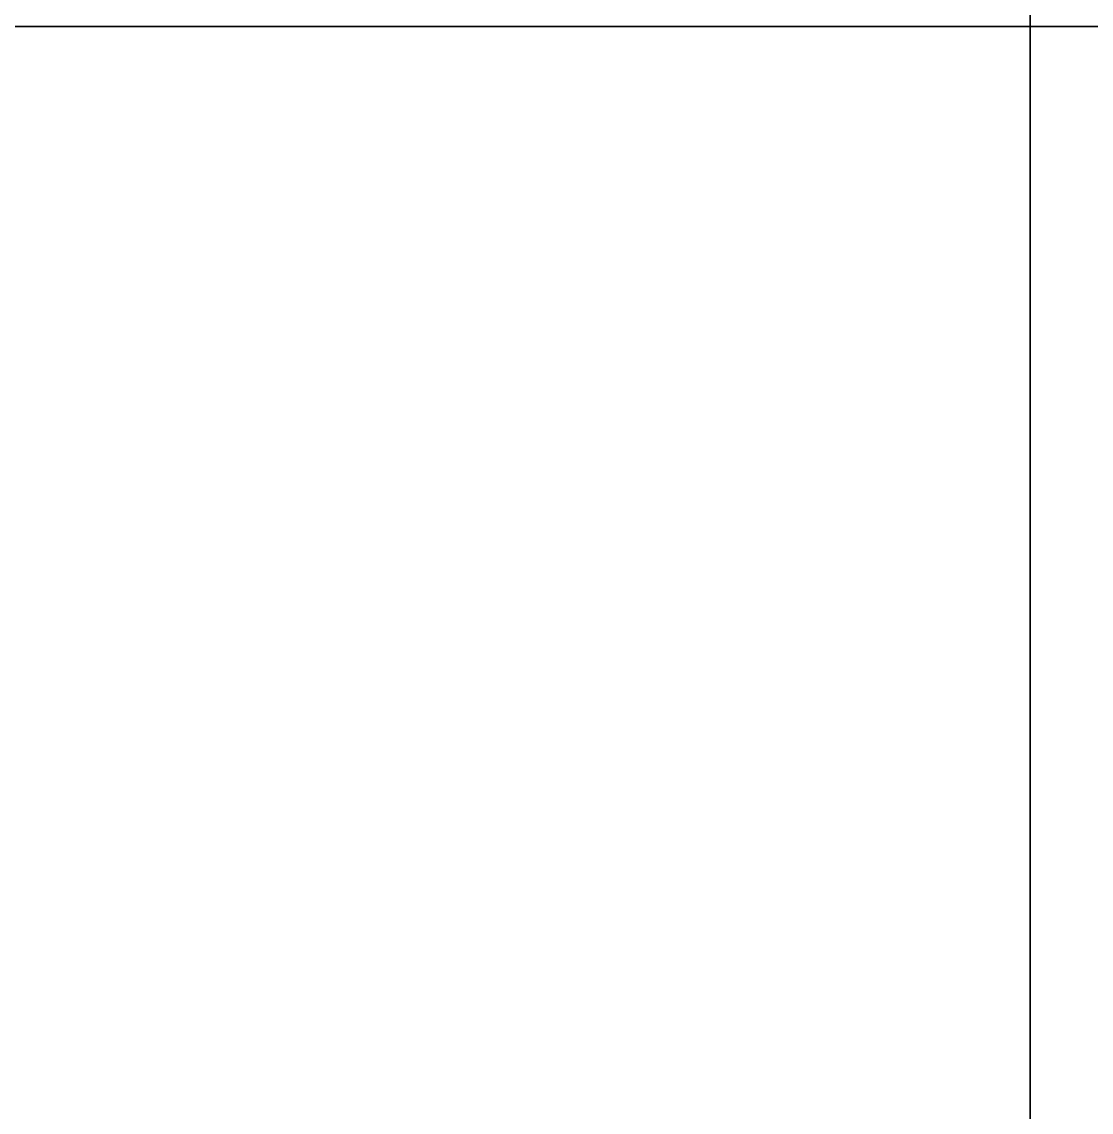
# Model space of a CAD drawing. Extents: x 11992 to 29481, y -6727 to 6811.
# Drawn here: x 24558.47 to 24582.12, y 1470.14 to 1494.26 of the extents above; entities that cross this region are included whole.
import ezdxf

# ---------------------------------------------------------------- set-up
doc = ezdxf.new("R2010")
doc.units = 0
doc.header["$MEASUREMENT"] = 0
doc.layers.get('0').update_dxf_attribs({"color": 8, "linetype": 'CONTINUOUS'})
doc.layers.add('zoylight 5回路', color=4, linetype='CONTINUOUS')

msp = doc.modelspace()

# ---------------------------------------------------------------- linework, layer by layer
for p, q in [((24580.771, 1218.279, -2426.43), (24580.771, 1770.233, -2426.43)), ((24580.771, 1494.25, -2141.874), (24580.771, 1544.976, -2139.854)), ((24580.771, 1494.256, -2132.389), (24580.771, 1528.479, -2131.457)), ((24580.771, 1498.651, -2436.429), (24580.771, 1494.256, -2436.429)), ((24580.771, 1494.256, -2251.167), (24580.771, 1497.85, -2251.167)), ((24580.771, 1495.564, -2251.876), (24580.771, 1494.256, -2251.876)), ((24580.771, 1462.748, -2022.392), (24580.771, 1495.523, -2023.132)), ((24304.794, 1494.156, -2426.429), (24856.747, 1494.156, -2426.429)), ((24546.683, 1494.156, -2133.838), (24563.725, 1494.156, -2134.224)), ((24563.726, 1494.156, -2143.249), (24546.685, 1494.156, -2142.935)), ((24558.821, 1494.156, -2436.428), (24554.443, 1494.156, -2436.428)), ((24557.142, 1494.156, -2015.57), (24559.896, 1494.156, -2015.61)), ((24558.901, 1494.156, -2251.167), (24558.43, 1494.156, -2251.167)), ((24558.48, 1494.156, -2251.375), (24558.438, 1494.156, -2251.333)), ((24558.514, 1494.156, -2251.875), (24558.473, 1494.156, -2251.875)), ((24558.521, 1494.156, -2251.417), (24558.48, 1494.156, -2251.375)), ((24558.623, 1494.156, -2251.875), (24558.514, 1494.156, -2251.875)), ((24558.563, 1494.156, -2251.458), (24558.521, 1494.156, -2251.417)), ((24558.605, 1494.156, -2251.5), (24558.563, 1494.156, -2251.458)), ((24558.647, 1494.156, -2251.541), (24558.605, 1494.156, -2251.5)), ((24558.8, 1494.156, -2251.875), (24558.623, 1494.156, -2251.875)), ((24558.688, 1494.156, -2251.583), (24558.647, 1494.156, -2251.541)), ((24558.73, 1494.156, -2251.625), (24558.688, 1494.156, -2251.583)), ((24558.772, 1494.156, -2251.666), (24558.73, 1494.156, -2251.625)), ((24558.782, 1494.156, -2251.666), (24558.772, 1494.156, -2251.666)), ((24558.814, 1494.156, -2251.666), (24558.782, 1494.156, -2251.666)), ((24559.044, 1494.156, -2251.875), (24558.8, 1494.156, -2251.875)), ((24558.869, 1494.156, -2251.667), (24558.814, 1494.156, -2251.666)), ((24563.205, 1494.156, -2436.428), (24558.821, 1494.156, -2436.428)), ((24558.945, 1494.156, -2251.667), (24558.869, 1494.156, -2251.667)), ((24559.684, 1494.156, -2251.167), (24558.901, 1494.156, -2251.167)), ((24559.042, 1494.156, -2251.667), (24558.945, 1494.156, -2251.667)), ((24559.162, 1494.156, -2251.667), (24559.042, 1494.156, -2251.667)), ((24559.356, 1494.156, -2251.875), (24559.044, 1494.156, -2251.875)), ((24559.302, 1494.156, -2251.667), (24559.162, 1494.156, -2251.667)), ((24559.463, 1494.156, -2251.667), (24559.302, 1494.156, -2251.667)), ((24559.736, 1494.156, -2251.875), (24559.356, 1494.156, -2251.875)), ((24559.645, 1494.156, -2251.667), (24559.463, 1494.156, -2251.667)), ((24559.848, 1494.156, -2251.667), (24559.645, 1494.156, -2251.667)), ((24560.779, 1494.156, -2251.167), (24559.684, 1494.156, -2251.167)), ((24560.184, 1494.156, -2251.875), (24559.736, 1494.156, -2251.875)), ((24560.072, 1494.156, -2251.667), (24559.848, 1494.156, -2251.667)), ((24559.896, 1494.156, -2015.61), (24562.481, 1494.156, -2015.648)), ((24560.316, 1494.156, -2251.667), (24560.072, 1494.156, -2251.667)), ((24560.7, 1494.156, -2251.875), (24560.184, 1494.156, -2251.875)), ((24560.457, 1494.156, -2251.667), (24560.316, 1494.156, -2251.667)), ((24560.604, 1494.156, -2251.667), (24560.457, 1494.156, -2251.667)), ((24560.756, 1494.156, -2251.667), (24560.604, 1494.156, -2251.667)), ((24561.283, 1494.156, -2251.875), (24560.7, 1494.156, -2251.875)), ((24560.914, 1494.156, -2251.667), (24560.756, 1494.156, -2251.667)), ((24562.186, 1494.156, -2251.167), (24560.779, 1494.156, -2251.167)), ((24561.079, 1494.156, -2251.667), (24560.914, 1494.156, -2251.667)), ((24561.249, 1494.156, -2251.667), (24561.079, 1494.156, -2251.667)), ((24561.424, 1494.156, -2251.667), (24561.249, 1494.156, -2251.667)), ((24561.934, 1494.156, -2251.875), (24561.283, 1494.156, -2251.875)), ((24561.605, 1494.156, -2251.667), (24561.424, 1494.156, -2251.667)), ((24561.792, 1494.156, -2251.667), (24561.605, 1494.156, -2251.667)), ((24561.984, 1494.156, -2251.666), (24561.792, 1494.156, -2251.667)), ((24562.653, 1494.156, -2251.875), (24561.934, 1494.156, -2251.875)), ((24562.182, 1494.156, -2251.666), (24561.984, 1494.156, -2251.666)), ((24562.385, 1494.156, -2251.666), (24562.182, 1494.156, -2251.666)), ((24563.905, 1494.156, -2251.167), (24562.186, 1494.156, -2251.167)), ((24562.593, 1494.156, -2251.666), (24562.385, 1494.156, -2251.666)), ((24562.481, 1494.156, -2015.648), (24564.869, 1494.156, -2015.682)), ((24562.807, 1494.156, -2251.666), (24562.593, 1494.156, -2251.666)), ((24563.439, 1494.156, -2251.875), (24562.653, 1494.156, -2251.875)), ((24563.025, 1494.156, -2251.666), (24562.807, 1494.156, -2251.666)), ((24563.249, 1494.156, -2251.666), (24563.025, 1494.156, -2251.666)), ((24567.593, 1494.156, -2436.428), (24563.205, 1494.156, -2436.428)), ((24563.478, 1494.156, -2251.666), (24563.249, 1494.156, -2251.666)), ((24563.439, 1494.156, -2251.875), (24563.562, 1494.156, -2251.875)), ((24563.562, 1494.156, -2251.875), (24563.439, 1494.156, -2251.875)), ((24563.712, 1494.156, -2251.666), (24563.478, 1494.156, -2251.666)), ((24563.562, 1494.156, -2251.875), (24563.687, 1494.156, -2251.875)), ((24563.687, 1494.156, -2251.875), (24563.562, 1494.156, -2251.875)), ((24563.687, 1494.156, -2251.875), (24563.813, 1494.156, -2251.875)), ((24563.813, 1494.156, -2251.875), (24563.687, 1494.156, -2251.875)), ((24563.951, 1494.156, -2251.666), (24563.712, 1494.156, -2251.666)), ((24563.725, 1494.156, -2134.224), (24580.771, 1494.156, -2134.352)), ((24580.771, 1494.156, -2143.352), (24563.726, 1494.156, -2143.249)), ((24563.813, 1494.156, -2251.875), (24563.94, 1494.156, -2251.875)), ((24563.94, 1494.156, -2251.875), (24563.813, 1494.156, -2251.875)), ((24565.936, 1494.156, -2251.167), (24563.905, 1494.156, -2251.167)), ((24563.94, 1494.156, -2251.875), (24564.069, 1494.156, -2251.875)), ((24564.068, 1494.156, -2251.875), (24563.94, 1494.156, -2251.875)), ((24564.195, 1494.156, -2251.666), (24563.951, 1494.156, -2251.666)), ((24564.198, 1494.156, -2251.875), (24564.068, 1494.156, -2251.875)), ((24564.069, 1494.156, -2251.875), (24564.199, 1494.156, -2251.875)), ((24564.443, 1494.156, -2251.666), (24564.195, 1494.156, -2251.666)), ((24564.329, 1494.156, -2251.875), (24564.198, 1494.156, -2251.875)), ((24564.199, 1494.156, -2251.875), (24564.33, 1494.156, -2251.875)), ((24564.461, 1494.156, -2251.875), (24564.329, 1494.156, -2251.875)), ((24564.33, 1494.156, -2251.875), (24564.462, 1494.156, -2251.875)), ((24564.696, 1494.156, -2251.666), (24564.443, 1494.156, -2251.666)), ((24564.595, 1494.156, -2251.875), (24564.461, 1494.156, -2251.875)), ((24564.462, 1494.156, -2251.875), (24564.596, 1494.156, -2251.875)), ((24564.73, 1494.156, -2251.875), (24564.595, 1494.156, -2251.875)), ((24564.596, 1494.156, -2251.875), (24564.731, 1494.156, -2251.875)), ((24564.954, 1494.156, -2251.666), (24564.696, 1494.156, -2251.666)), ((24564.866, 1494.156, -2251.875), (24564.73, 1494.156, -2251.875)), ((24564.731, 1494.156, -2251.875), (24564.867, 1494.156, -2251.875)), ((24565.004, 1494.156, -2251.875), (24564.866, 1494.156, -2251.875)), ((24564.867, 1494.156, -2251.875), (24565.004, 1494.156, -2251.875)), ((24564.869, 1494.156, -2015.682), (24567.031, 1494.156, -2015.712)), ((24565.217, 1494.156, -2251.666), (24564.954, 1494.156, -2251.666)), ((24565.004, 1494.156, -2251.875), (24565.139, 1494.156, -2251.875)), ((24565.139, 1494.156, -2251.875), (24565.004, 1494.156, -2251.875)), ((24565.139, 1494.156, -2251.875), (24565.276, 1494.156, -2251.875)), ((24565.276, 1494.156, -2251.875), (24565.139, 1494.156, -2251.875)), ((24565.484, 1494.156, -2251.666), (24565.217, 1494.156, -2251.666)), ((24565.276, 1494.156, -2251.875), (24565.413, 1494.156, -2251.875)), ((24565.414, 1494.156, -2251.875), (24565.276, 1494.156, -2251.875)), ((24565.413, 1494.156, -2251.875), (24565.552, 1494.156, -2251.875)), ((24565.553, 1494.156, -2251.875), (24565.414, 1494.156, -2251.875)), ((24565.755, 1494.156, -2251.666), (24565.484, 1494.156, -2251.666)), ((24565.552, 1494.156, -2251.875), (24565.692, 1494.156, -2251.875)), ((24565.693, 1494.156, -2251.875), (24565.553, 1494.156, -2251.875)), ((24565.692, 1494.156, -2251.875), (24565.834, 1494.156, -2251.875)), ((24565.834, 1494.156, -2251.875), (24565.693, 1494.156, -2251.875)), ((24566.03, 1494.156, -2251.666), (24565.755, 1494.156, -2251.666)), ((24565.834, 1494.156, -2251.875), (24565.976, 1494.156, -2251.875)), ((24565.977, 1494.156, -2251.875), (24565.834, 1494.156, -2251.875)), ((24568.279, 1494.156, -2251.167), (24565.936, 1494.156, -2251.167)), ((24565.976, 1494.156, -2251.875), (24566.119, 1494.156, -2251.875)), ((24566.12, 1494.156, -2251.875), (24565.977, 1494.156, -2251.875)), ((24566.31, 1494.156, -2251.666), (24566.03, 1494.156, -2251.666)), ((24566.119, 1494.156, -2251.875), (24566.264, 1494.156, -2251.875)), ((24566.264, 1494.156, -2251.875), (24566.12, 1494.156, -2251.875)), ((24566.264, 1494.156, -2251.875), (24566.409, 1494.156, -2251.875)), ((24566.409, 1494.156, -2251.875), (24566.264, 1494.156, -2251.875)), ((24566.595, 1494.156, -2251.666), (24566.31, 1494.156, -2251.666)), ((24566.409, 1494.156, -2251.875), (24566.555, 1494.156, -2251.875)), ((24566.555, 1494.156, -2251.875), (24566.409, 1494.156, -2251.875)), ((24566.555, 1494.156, -2251.875), (24566.703, 1494.156, -2251.875)), ((24566.703, 1494.156, -2251.875), (24566.555, 1494.156, -2251.875)), ((24566.883, 1494.156, -2251.666), (24566.595, 1494.156, -2251.666)), ((24567.739, 1494.156, -2251.875), (24566.703, 1494.156, -2251.875)), ((24567.175, 1494.156, -2251.666), (24566.883, 1494.156, -2251.666)), ((24567.031, 1494.156, -2015.712), (24568.939, 1494.156, -2015.738)), ((24567.471, 1494.156, -2251.666), (24567.175, 1494.156, -2251.666)), ((24567.771, 1494.156, -2251.666), (24567.471, 1494.156, -2251.666)), ((24571.984, 1494.156, -2436.428), (24567.593, 1494.156, -2436.428)), ((24568.801, 1494.156, -2251.875), (24567.739, 1494.156, -2251.875)), ((24568.075, 1494.156, -2251.666), (24567.771, 1494.156, -2251.666)), ((24568.382, 1494.156, -2251.666), (24568.075, 1494.156, -2251.666)), ((24570.934, 1494.156, -2251.167), (24568.279, 1494.156, -2251.167)), ((24568.693, 1494.156, -2251.666), (24568.382, 1494.156, -2251.666)), ((24569.008, 1494.156, -2251.666), (24568.693, 1494.156, -2251.666)), ((24569.887, 1494.156, -2251.875), (24568.801, 1494.156, -2251.875)), ((24568.939, 1494.156, -2015.738), (24570.564, 1494.156, -2015.761)), ((24569.326, 1494.156, -2251.666), (24569.008, 1494.156, -2251.666)), ((24569.647, 1494.156, -2251.666), (24569.326, 1494.156, -2251.666)), ((24569.972, 1494.156, -2251.666), (24569.647, 1494.156, -2251.666)), ((24570.998, 1494.156, -2251.875), (24569.887, 1494.156, -2251.875)), ((24570.3, 1494.156, -2251.666), (24569.972, 1494.156, -2251.666)), ((24570.631, 1494.156, -2251.666), (24570.3, 1494.156, -2251.666)), ((24570.564, 1494.156, -2015.761), (24571.877, 1494.156, -2015.778)), ((24570.964, 1494.156, -2251.667), (24570.631, 1494.156, -2251.666)), ((24573.901, 1494.156, -2251.167), (24570.934, 1494.156, -2251.167)), ((24571.301, 1494.156, -2251.667), (24570.964, 1494.156, -2251.667)), ((24572.133, 1494.156, -2251.875), (24570.998, 1494.156, -2251.875)), ((24571.64, 1494.156, -2251.667), (24571.301, 1494.156, -2251.667)), ((24571.982, 1494.156, -2251.667), (24571.64, 1494.156, -2251.667)), ((24571.877, 1494.156, -2015.778), (24572.851, 1494.156, -2015.791)), ((24572.327, 1494.156, -2251.667), (24571.982, 1494.156, -2251.667)), ((24576.377, 1494.156, -2436.428), (24571.984, 1494.156, -2436.428)), ((24573.293, 1494.156, -2251.875), (24572.133, 1494.156, -2251.875)), ((24572.673, 1494.156, -2251.667), (24572.327, 1494.156, -2251.667)), ((24573.32, 1494.156, -2251.667), (24572.673, 1494.156, -2251.667)), ((24572.851, 1494.156, -2015.791), (24573.456, 1494.156, -2015.799)), ((24574.478, 1494.156, -2251.875), (24573.293, 1494.156, -2251.875)), ((24573.974, 1494.156, -2251.667), (24573.32, 1494.156, -2251.667)), ((24573.456, 1494.156, -2015.799), (24573.664, 1494.156, -2015.802)), ((24573.664, 1494.156, -2015.802), (24576.716, 1494.156, -2015.8)), ((24573.664, 1494.156, -2015.802), (24576.717, 1494.156, -2015.791)), ((24577.18, 1494.156, -2251.167), (24573.901, 1494.156, -2251.167)), ((24574.635, 1494.156, -2251.667), (24573.974, 1494.156, -2251.667)), ((24575.687, 1494.156, -2251.875), (24574.478, 1494.156, -2251.875)), ((24575.301, 1494.156, -2251.667), (24574.635, 1494.156, -2251.667)), ((24576.262, 1494.156, -2016.568), (24574.777, 1494.156, -2015.803)), ((24575.973, 1494.156, -2251.667), (24575.301, 1494.156, -2251.667)), ((24576.921, 1494.156, -2251.875), (24575.687, 1494.156, -2251.875)), ((24576.65, 1494.156, -2251.667), (24575.973, 1494.156, -2251.667)), ((24577.503, 1494.156, -2018.094), (24576.262, 1494.156, -2016.568)), ((24580.771, 1494.156, -2436.428), (24576.377, 1494.156, -2436.428)), ((24577.331, 1494.156, -2251.667), (24576.65, 1494.156, -2251.667)), ((24576.716, 1494.156, -2015.8), (24579.768, 1494.156, -2015.794)), ((24576.717, 1494.156, -2015.791), (24579.77, 1494.156, -2015.778)), ((24578.18, 1494.156, -2251.875), (24576.921, 1494.156, -2251.875)), ((24580.771, 1494.156, -2251.167), (24577.18, 1494.156, -2251.167)), ((24578.015, 1494.156, -2251.667), (24577.331, 1494.156, -2251.667)), ((24578.516, 1494.156, -2020.376), (24577.503, 1494.156, -2018.094)), ((24578.701, 1494.156, -2251.667), (24578.015, 1494.156, -2251.667)), ((24579.463, 1494.156, -2251.875), (24578.18, 1494.156, -2251.875)), ((24579.314, 1494.156, -2023.407), (24578.516, 1494.156, -2020.376)), ((24578.567, 1494.156, -2122.969), (24578.536, 1494.156, -2116.888)), ((24578.536, 1494.156, -2116.888), (24578.55, 1494.156, -2111.23)), ((24578.55, 1494.156, -2111.23), (24578.601, 1494.156, -2105.961)), ((24578.648, 1494.156, -2129.506), (24578.567, 1494.156, -2122.969)), ((24578.601, 1494.156, -2105.961), (24578.685, 1494.156, -2101.047)), ((24578.685, 1494.156, -2101.047), (24578.797, 1494.156, -2096.457)), ((24579.39, 1494.156, -2251.666), (24578.701, 1494.156, -2251.667)), ((24578.797, 1494.156, -2096.457), (24578.93, 1494.156, -2092.156)), ((24578.93, 1494.156, -2092.156), (24579.08, 1494.156, -2088.112)), ((24579.08, 1494.156, -2088.112), (24579.241, 1494.156, -2084.29)), ((24579.241, 1494.156, -2084.29), (24579.408, 1494.156, -2080.659)), ((24579.913, 1494.156, -2027.18), (24579.314, 1494.156, -2023.407)), ((24580.08, 1494.156, -2251.666), (24579.39, 1494.156, -2251.666)), ((24579.408, 1494.156, -2080.659), (24579.574, 1494.156, -2077.184)), ((24580.771, 1494.156, -2251.875), (24579.463, 1494.156, -2251.875)), ((24579.574, 1494.156, -2077.184), (24579.735, 1494.156, -2073.833)), ((24579.735, 1494.156, -2073.833), (24580.126, 1494.156, -2065.045)), ((24579.768, 1494.156, -2015.794), (24582.821, 1494.156, -2015.784)), ((24579.77, 1494.156, -2015.778), (24582.824, 1494.156, -2015.762)), ((24580.326, 1494.156, -2031.689), (24579.913, 1494.156, -2027.18)), ((24580.771, 1494.156, -2251.666), (24580.08, 1494.156, -2251.666)), ((24580.126, 1494.156, -2065.045), (24580.42, 1494.156, -2056.953)), ((24580.569, 1494.156, -2036.927), (24580.326, 1494.156, -2031.689)), ((24580.42, 1494.156, -2056.953), (24580.601, 1494.156, -2049.566)), ((24580.656, 1494.156, -2042.888), (24580.569, 1494.156, -2036.927)), ((24580.601, 1494.156, -2049.566), (24580.656, 1494.156, -2042.888)), ((24580.771, 1460.032, -2131.457), (24580.771, 1494.256, -2132.389)), ((24580.771, 1494.256, -2436.429), (24580.771, 1489.861, -2436.429)), ((24580.771, 1494.256, -2251.876), (24580.771, 1492.948, -2251.876)), ((24580.771, 1494.256, -2251.667), (24580.771, 1493.565, -2251.667)), ((24580.771, 1494.256, -2251.167), (24580.771, 1490.665, -2251.167)), ((24580.771, 1443.523, -2139.854), (24580.771, 1494.25, -2141.874)), ((24580.771, 1494.156, -2134.352), (24597.817, 1494.156, -2134.224)), ((24597.816, 1494.156, -2143.249), (24580.771, 1494.156, -2143.352)), ((24585.166, 1494.156, -2436.428), (24580.771, 1494.156, -2436.428)), ((24582.078, 1494.156, -2251.875), (24580.771, 1494.156, -2251.875)), ((24580.772, 1494.156, -2251.666), (24580.771, 1494.156, -2251.666)), ((24580.771, 1494.156, -2251.167), (24584.365, 1494.156, -2251.167)), ((24580.774, 1494.156, -2251.666), (24580.772, 1494.156, -2251.666)), ((24580.775, 1494.156, -2251.666), (24580.774, 1494.156, -2251.666)), ((24580.777, 1494.156, -2251.666), (24580.775, 1494.156, -2251.666)), ((24580.779, 1494.156, -2251.666), (24580.777, 1494.156, -2251.666)), ((24580.78, 1494.156, -2251.666), (24580.779, 1494.156, -2251.666)), ((24580.781, 1494.156, -2251.666), (24580.78, 1494.156, -2251.666)), ((24580.783, 1494.156, -2251.666), (24580.781, 1494.156, -2251.666)), ((24580.784, 1494.156, -2251.666), (24580.783, 1494.156, -2251.666)), ((24580.786, 1494.156, -2251.666), (24580.784, 1494.156, -2251.666)), ((24580.787, 1494.156, -2251.666), (24580.786, 1494.156, -2251.666)), ((24580.789, 1494.156, -2251.666), (24580.787, 1494.156, -2251.666)), ((24581.479, 1494.156, -2251.666), (24580.789, 1494.156, -2251.666)), ((24582.168, 1494.156, -2251.666), (24581.479, 1494.156, -2251.666)), ((24583.362, 1494.156, -2251.875), (24582.078, 1494.156, -2251.875)), ((24580.771, 1493.565, -2251.667), (24580.771, 1492.874, -2251.667)), ((24580.771, 1492.948, -2251.876), (24580.771, 1491.664, -2251.876)), ((24580.771, 1492.874, -2251.667), (24580.771, 1492.185, -2251.667)), ((24580.771, 1492.185, -2251.667), (24580.771, 1491.498, -2251.667)), ((24580.771, 1491.664, -2251.876), (24580.771, 1490.405, -2251.876)), ((24580.771, 1491.498, -2251.667), (24580.771, 1490.814, -2251.667)), ((24580.771, 1490.814, -2251.667), (24580.771, 1490.134, -2251.668)), ((24580.771, 1490.665, -2251.167), (24580.771, 1487.385, -2251.167)), ((24580.771, 1490.405, -2251.876), (24580.771, 1489.171, -2251.876)), ((24580.771, 1490.134, -2251.668), (24580.771, 1489.457, -2251.668)), ((24580.771, 1489.861, -2436.429), (24580.771, 1485.468, -2436.429)), ((24580.771, 1489.457, -2251.668), (24580.771, 1488.785, -2251.668)), ((24580.771, 1489.171, -2251.876), (24580.771, 1487.962, -2251.876)), ((24580.771, 1488.785, -2251.668), (24580.771, 1488.118, -2251.668)), ((24580.771, 1488.118, -2251.668), (24580.771, 1487.458, -2251.668)), ((24580.771, 1487.962, -2251.876), (24580.771, 1486.777, -2251.876)), ((24580.771, 1487.458, -2251.668), (24580.771, 1486.805, -2251.668)), ((24580.771, 1487.385, -2251.167), (24580.771, 1484.418, -2251.167)), ((24580.771, 1486.805, -2251.668), (24580.771, 1486.159, -2251.668)), ((24580.771, 1486.777, -2251.876), (24580.771, 1485.617, -2251.876)), ((24580.771, 1486.159, -2251.668), (24580.771, 1485.812, -2251.668)), ((24580.771, 1485.812, -2251.668), (24580.771, 1485.467, -2251.668)), ((24580.771, 1485.617, -2251.876), (24580.771, 1484.482, -2251.876)), ((24580.771, 1485.468, -2436.429), (24580.771, 1481.076, -2436.429)), ((24580.771, 1485.467, -2251.668), (24580.771, 1485.125, -2251.667)), ((24580.771, 1485.125, -2251.667), (24580.771, 1484.786, -2251.667)), ((24580.771, 1484.786, -2251.667), (24580.771, 1484.449, -2251.667)), ((24580.771, 1484.482, -2251.876), (24580.771, 1483.371, -2251.876)), ((24580.771, 1484.449, -2251.667), (24580.771, 1484.116, -2251.667)), ((24580.771, 1484.418, -2251.167), (24580.771, 1481.763, -2251.167)), ((24580.771, 1484.116, -2251.667), (24580.771, 1483.785, -2251.667)), ((24580.771, 1483.785, -2251.667), (24580.771, 1483.457, -2251.667)), ((24580.771, 1483.457, -2251.667), (24580.771, 1483.133, -2251.667)), ((24580.771, 1483.371, -2251.876), (24580.771, 1482.285, -2251.876)), ((24580.771, 1483.133, -2251.667), (24580.771, 1482.811, -2251.667)), ((24580.771, 1482.811, -2251.667), (24580.771, 1482.493, -2251.667)), ((24580.771, 1482.493, -2251.667), (24580.771, 1482.178, -2251.667)), ((24580.771, 1482.285, -2251.876), (24580.771, 1481.224, -2251.876)), ((24580.771, 1482.178, -2251.667), (24580.771, 1481.867, -2251.667)), ((24580.771, 1481.867, -2251.667), (24580.771, 1481.559, -2251.667)), ((24580.771, 1481.763, -2251.167), (24580.771, 1479.42, -2251.167)), ((24580.771, 1481.559, -2251.667), (24580.771, 1481.256, -2251.667)), ((24580.771, 1481.256, -2251.667), (24580.771, 1480.955, -2251.667)), ((24580.771, 1481.224, -2251.876), (24580.771, 1480.188, -2251.876)), ((24580.771, 1481.076, -2436.429), (24580.771, 1476.688, -2436.429)), ((24580.771, 1480.955, -2251.667), (24580.771, 1480.659, -2251.667)), ((24580.771, 1480.659, -2251.667), (24580.771, 1480.366, -2251.667)), ((24580.771, 1480.366, -2251.667), (24580.771, 1480.078, -2251.667)), ((24580.771, 1480.04, -2251.876), (24580.771, 1480.188, -2251.876)), ((24580.771, 1480.188, -2251.876), (24580.771, 1480.04, -2251.876)), ((24580.771, 1480.078, -2251.667), (24580.771, 1479.794, -2251.667)), ((24580.771, 1479.893, -2251.876), (24580.771, 1480.04, -2251.876)), ((24580.771, 1480.04, -2251.876), (24580.771, 1479.893, -2251.876)), ((24580.771, 1479.748, -2251.876), (24580.771, 1479.893, -2251.876)), ((24580.771, 1479.893, -2251.876), (24580.771, 1479.748, -2251.876)), ((24580.771, 1479.794, -2251.667), (24580.771, 1479.514, -2251.667)), ((24580.771, 1479.603, -2251.876), (24580.771, 1479.748, -2251.876)), ((24580.771, 1479.748, -2251.876), (24580.771, 1479.603, -2251.876)), ((24580.771, 1479.459, -2251.876), (24580.771, 1479.603, -2251.876)), ((24580.771, 1479.603, -2251.876), (24580.771, 1479.46, -2251.876)), ((24580.771, 1479.514, -2251.667), (24580.771, 1479.238, -2251.667)), ((24580.771, 1479.46, -2251.876), (24580.771, 1479.318, -2251.876)), ((24580.771, 1479.317, -2251.876), (24580.771, 1479.459, -2251.876)), ((24580.771, 1479.42, -2251.167), (24580.771, 1477.389, -2251.167)), ((24580.771, 1479.318, -2251.876), (24580.771, 1479.177, -2251.876)), ((24580.771, 1479.176, -2251.876), (24580.771, 1479.317, -2251.876)), ((24580.771, 1479.238, -2251.667), (24580.771, 1478.967, -2251.667)), ((24580.771, 1479.177, -2251.876), (24580.771, 1479.036, -2251.876)), ((24580.771, 1479.036, -2251.876), (24580.771, 1479.176, -2251.876)), ((24580.771, 1478.897, -2251.876), (24580.771, 1479.036, -2251.876)), ((24580.771, 1479.036, -2251.876), (24580.771, 1478.897, -2251.876)), ((24580.771, 1478.967, -2251.667), (24580.771, 1478.7, -2251.667)), ((24580.771, 1478.759, -2251.876), (24580.771, 1478.897, -2251.876)), ((24580.771, 1478.897, -2251.876), (24580.771, 1478.76, -2251.876)), ((24580.771, 1478.76, -2251.876), (24580.771, 1478.623, -2251.876)), ((24580.771, 1478.622, -2251.876), (24580.771, 1478.759, -2251.876)), ((24580.771, 1478.7, -2251.667), (24580.771, 1478.437, -2251.667)), ((24580.771, 1478.623, -2251.876), (24580.771, 1478.487, -2251.876)), ((24580.771, 1478.487, -2251.876), (24580.771, 1478.622, -2251.876)), ((24580.771, 1478.35, -2251.876), (24580.771, 1478.487, -2251.876)), ((24580.771, 1478.487, -2251.876), (24580.771, 1478.35, -2251.876)), ((24580.771, 1478.437, -2251.667), (24580.771, 1478.18, -2251.667)), ((24580.771, 1478.214, -2251.876), (24580.771, 1478.35, -2251.876)), ((24580.771, 1478.35, -2251.876), (24580.771, 1478.214, -2251.876)), ((24580.771, 1478.079, -2251.876), (24580.771, 1478.214, -2251.876)), ((24580.771, 1478.214, -2251.876), (24580.771, 1478.079, -2251.876)), ((24580.771, 1478.18, -2251.667), (24580.771, 1477.926, -2251.667)), ((24580.771, 1477.946, -2251.876), (24580.771, 1478.079, -2251.876)), ((24580.771, 1478.079, -2251.876), (24580.771, 1477.946, -2251.876)), ((24580.771, 1477.814, -2251.876), (24580.771, 1477.946, -2251.876)), ((24580.771, 1477.946, -2251.876), (24580.771, 1477.814, -2251.876)), ((24580.771, 1477.926, -2251.667), (24580.771, 1477.678, -2251.667)), ((24580.771, 1477.683, -2251.876), (24580.771, 1477.814, -2251.876)), ((24580.771, 1477.814, -2251.876), (24580.771, 1477.683, -2251.876)), ((24580.771, 1477.553, -2251.876), (24580.771, 1477.683, -2251.876)), ((24580.771, 1477.683, -2251.876), (24580.771, 1477.553, -2251.876)), ((24580.771, 1477.678, -2251.667), (24580.771, 1477.435, -2251.667)), ((24580.771, 1477.425, -2251.876), (24580.771, 1477.553, -2251.876)), ((24580.771, 1477.553, -2251.876), (24580.771, 1477.425, -2251.876)), ((24580.771, 1477.435, -2251.667), (24580.771, 1477.196, -2251.667)), ((24580.771, 1477.298, -2251.876), (24580.771, 1477.425, -2251.876)), ((24580.771, 1477.425, -2251.876), (24580.771, 1477.298, -2251.876)), ((24580.771, 1477.389, -2251.167), (24580.771, 1475.67, -2251.167)), ((24580.771, 1477.172, -2251.876), (24580.771, 1477.298, -2251.876)), ((24580.771, 1477.298, -2251.876), (24580.771, 1477.172, -2251.876)), ((24580.771, 1477.196, -2251.667), (24580.771, 1476.962, -2251.667)), ((24580.771, 1477.048, -2251.876), (24580.771, 1477.172, -2251.876)), ((24580.771, 1477.172, -2251.876), (24580.771, 1477.048, -2251.876)), ((24580.771, 1476.924, -2251.876), (24580.771, 1477.048, -2251.876)), ((24580.771, 1477.048, -2251.876), (24580.771, 1476.924, -2251.876)), ((24580.771, 1476.962, -2251.667), (24580.771, 1476.733, -2251.667)), ((24580.771, 1476.924, -2251.876), (24580.771, 1476.138, -2251.876)), ((24580.771, 1476.733, -2251.667), (24580.771, 1476.509, -2251.667)), ((24580.771, 1476.688, -2436.429), (24580.771, 1472.305, -2436.429)), ((24580.771, 1476.509, -2251.667), (24580.771, 1476.29, -2251.667)), ((24580.771, 1476.29, -2251.667), (24580.771, 1476.076, -2251.667)), ((24580.771, 1476.138, -2251.876), (24580.771, 1475.419, -2251.876)), ((24580.771, 1476.076, -2251.667), (24580.771, 1475.868, -2251.667)), ((24580.771, 1475.868, -2251.667), (24580.771, 1475.665, -2251.667)), ((24580.771, 1475.67, -2251.167), (24580.771, 1474.263, -2251.167)), ((24580.771, 1475.665, -2251.667), (24580.771, 1475.467, -2251.667)), ((24580.771, 1475.467, -2251.667), (24580.771, 1475.275, -2251.667)), ((24580.771, 1475.419, -2251.876), (24580.771, 1474.768, -2251.876)), ((24580.771, 1475.275, -2251.667), (24580.771, 1475.088, -2251.667)), ((24580.771, 1475.088, -2251.667), (24580.771, 1474.907, -2251.667)), ((24580.771, 1474.907, -2251.667), (24580.771, 1474.732, -2251.668)), ((24580.771, 1474.768, -2251.876), (24580.771, 1474.185, -2251.876)), ((24580.771, 1474.732, -2251.668), (24580.771, 1474.561, -2251.668)), ((24580.771, 1474.561, -2251.668), (24580.771, 1474.397, -2251.668)), ((24580.771, 1474.397, -2251.668), (24580.771, 1474.239, -2251.668)), ((24580.771, 1474.263, -2251.167), (24580.771, 1473.168, -2251.167)), ((24580.771, 1474.239, -2251.668), (24580.771, 1474.086, -2251.668)), ((24580.771, 1474.185, -2251.876), (24580.771, 1473.669, -2251.876)), ((24580.771, 1474.086, -2251.668), (24580.771, 1473.939, -2251.668)), ((24580.771, 1473.939, -2251.668), (24580.771, 1473.798, -2251.668)), ((24580.771, 1473.798, -2251.668), (24580.771, 1473.554, -2251.668)), ((24580.771, 1473.669, -2251.876), (24580.771, 1473.222, -2251.876)), ((24580.771, 1473.554, -2251.668), (24580.771, 1473.33, -2251.668)), ((24580.771, 1473.33, -2251.668), (24580.771, 1473.128, -2251.668)), ((24580.771, 1473.222, -2251.876), (24580.771, 1472.841, -2251.876)), ((24580.771, 1473.168, -2251.167), (24580.771, 1472.386, -2251.167)), ((24580.771, 1473.128, -2251.668), (24580.771, 1472.946, -2251.668)), ((24580.771, 1472.946, -2251.668), (24580.771, 1472.785, -2251.668)), ((24580.771, 1472.841, -2251.876), (24580.771, 1472.529, -2251.876)), ((24580.771, 1472.785, -2251.668), (24580.771, 1472.645, -2251.668)), ((24580.771, 1472.645, -2251.668), (24580.771, 1472.527, -2251.667)), ((24580.771, 1472.529, -2251.876), (24580.771, 1472.285, -2251.876)), ((24580.771, 1472.527, -2251.667), (24580.771, 1472.429, -2251.667)), ((24580.771, 1472.429, -2251.667), (24580.771, 1472.354, -2251.667)), ((24580.771, 1472.386, -2251.167), (24580.771, 1471.915, -2251.167)), ((24580.771, 1472.354, -2251.667), (24580.771, 1472.299, -2251.667)), ((24580.771, 1472.305, -2436.429), (24580.771, 1467.926, -2436.429)), ((24580.771, 1472.299, -2251.667), (24580.771, 1472.267, -2251.667)), ((24580.771, 1472.285, -2251.876), (24580.771, 1472.108, -2251.876)), ((24580.771, 1472.267, -2251.667), (24580.771, 1472.256, -2251.667)), ((24580.771, 1472.256, -2251.667), (24580.771, 1472.215, -2251.626)), ((24580.771, 1472.215, -2251.626), (24580.771, 1472.173, -2251.584)), ((24580.771, 1472.173, -2251.584), (24580.771, 1472.132, -2251.543)), ((24580.771, 1472.132, -2251.543), (24580.771, 1472.09, -2251.501)), ((24580.771, 1472.108, -2251.876), (24580.771, 1471.999, -2251.876)), ((24580.771, 1472.09, -2251.501), (24580.771, 1472.048, -2251.459)), ((24580.771, 1472.048, -2251.459), (24580.771, 1472.007, -2251.417)), ((24580.771, 1472.007, -2251.417), (24580.771, 1471.965, -2251.376)), ((24580.771, 1471.999, -2251.876), (24580.771, 1471.958, -2251.876)), ((24580.771, 1471.965, -2251.376), (24580.771, 1471.923, -2251.334)), ((24580.771, 1471.954, -2251.876), (24580.771, 1471.955, -2251.876)), ((24580.771, 1471.952, -2251.876), (24580.771, 1471.954, -2251.876)), ((24580.771, 1471.95, -2251.876), (24580.771, 1471.952, -2251.876)), ((24580.771, 1471.947, -2251.876), (24580.771, 1471.95, -2251.876)), ((24580.771, 1471.944, -2251.876), (24580.771, 1471.947, -2251.876)), ((24580.771, 1471.941, -2251.876), (24580.771, 1471.944, -2251.876)), ((24580.771, 1471.938, -2251.877), (24580.771, 1471.941, -2251.876)), ((24580.771, 1471.936, -2251.877), (24580.771, 1471.938, -2251.877)), ((24580.771, 1471.934, -2251.877), (24580.771, 1471.936, -2251.877)), ((24580.771, 1471.933, -2251.877), (24580.771, 1471.934, -2251.877)), ((24580.771, 1471.93, -2251.877), (24580.771, 1471.932, -2251.877)), ((24580.771, 1471.928, -2251.877), (24580.771, 1471.93, -2251.877)), ((24580.771, 1471.926, -2251.878), (24580.771, 1471.928, -2251.877)), ((24580.771, 1471.924, -2251.878), (24580.771, 1471.926, -2251.878)), ((24580.771, 1471.922, -2251.878), (24580.771, 1471.924, -2251.878)), ((24580.771, 1471.923, -2251.334), (24580.771, 1471.881, -2251.292)), ((24580.771, 1471.92, -2251.879), (24580.771, 1471.922, -2251.878)), ((24580.771, 1471.918, -2251.879), (24580.771, 1471.92, -2251.879)), ((24580.771, 1471.916, -2251.88), (24580.771, 1471.918, -2251.879)), ((24580.771, 1471.914, -2251.88), (24580.771, 1471.916, -2251.88)), ((24580.771, 1471.915, -2251.167), (24580.771, 1471.756, -2251.167)), ((24580.771, 1471.912, -2251.881), (24580.771, 1471.914, -2251.88)), ((24580.771, 1471.909, -2251.881), (24580.771, 1471.912, -2251.881)), ((24580.771, 1471.907, -2251.881), (24580.771, 1471.909, -2251.881)), ((24580.771, 1471.905, -2251.882), (24580.771, 1471.907, -2251.881)), ((24580.771, 1471.903, -2251.883), (24580.771, 1471.905, -2251.882)), ((24580.771, 1471.901, -2251.883), (24580.771, 1471.903, -2251.883)), ((24580.771, 1471.899, -2251.884), (24580.771, 1471.901, -2251.883)), ((24580.771, 1471.897, -2251.884), (24580.771, 1471.899, -2251.884)), ((24580.771, 1471.895, -2251.885), (24580.771, 1471.897, -2251.884)), ((24580.771, 1471.893, -2251.886), (24580.771, 1471.895, -2251.885)), ((24580.771, 1471.891, -2251.886), (24580.771, 1471.893, -2251.886)), ((24580.771, 1471.889, -2251.887), (24580.771, 1471.891, -2251.886)), ((24580.771, 1471.887, -2251.888), (24580.771, 1471.889, -2251.887)), ((24580.771, 1471.885, -2251.889), (24580.771, 1471.887, -2251.888)), ((24580.771, 1471.884, -2251.889), (24580.771, 1471.885, -2251.889)), ((24580.771, 1471.877, -2251.892), (24580.771, 1471.884, -2251.889)), ((24580.771, 1471.881, -2251.292), (24580.771, 1471.84, -2251.251)), ((24580.771, 1471.871, -2251.895), (24580.771, 1471.877, -2251.892)), ((24580.771, 1471.865, -2251.898), (24580.771, 1471.871, -2251.895)), ((24580.771, 1471.859, -2251.901), (24580.771, 1471.865, -2251.898)), ((24580.771, 1471.853, -2251.904), (24580.771, 1471.859, -2251.901)), ((24580.771, 1471.847, -2251.908), (24580.771, 1471.853, -2251.904)), ((24580.771, 1471.841, -2251.912), (24580.771, 1471.847, -2251.908)), ((24580.771, 1471.836, -2251.916), (24580.771, 1471.841, -2251.912)), ((24580.771, 1471.84, -2251.251), (24580.771, 1471.798, -2251.209)), ((24580.771, 1471.83, -2251.92), (24580.771, 1471.836, -2251.916)), ((24580.771, 1471.825, -2251.924), (24580.771, 1471.83, -2251.92)), ((24580.771, 1471.82, -2251.929), (24580.771, 1471.825, -2251.924)), ((24580.771, 1471.815, -2251.934), (24580.771, 1471.82, -2251.929)), ((24580.771, 1471.806, -2251.943), (24580.771, 1471.815, -2251.934)), ((24580.771, 1471.798, -2251.954), (24580.771, 1471.806, -2251.943)), ((24580.771, 1471.79, -2251.964), (24580.771, 1471.798, -2251.954)), ((24580.771, 1471.798, -2251.209), (24580.771, 1471.756, -2251.167)), ((24580.771, 1471.783, -2251.975), (24580.771, 1471.79, -2251.964)), ((24580.771, 1471.777, -2251.987), (24580.771, 1471.783, -2251.975)), ((24580.771, 1471.772, -2251.999), (24580.771, 1471.777, -2251.987)), ((24580.771, 1471.767, -2252.011), (24580.771, 1471.772, -2251.999)), ((24580.771, 1471.763, -2252.023), (24580.771, 1471.767, -2252.011)), ((24580.771, 1471.76, -2252.036), (24580.771, 1471.763, -2252.023)), ((24580.771, 1471.758, -2252.049), (24580.771, 1471.76, -2252.036)), ((24580.771, 1471.757, -2252.062), (24580.771, 1471.758, -2252.049)), ((24580.771, 1471.756, -2252.075), (24580.771, 1471.757, -2252.062)), ((24580.771, 1471.756, -2221.668), (24580.771, 1471.755, -2220.679)), ((24580.771, 1471.756, -2251.167), (24580.771, 1471.756, -2247.223)), ((24580.771, 1471.756, -2247.223), (24580.771, 1471.756, -2243.556)), ((24580.771, 1471.756, -2243.556), (24580.771, 1471.756, -2240.168)), ((24580.771, 1471.756, -2240.168), (24580.771, 1471.756, -2237.057)), ((24580.771, 1471.756, -2237.057), (24580.771, 1471.756, -2234.223)), ((24580.771, 1471.756, -2234.223), (24580.771, 1471.756, -2231.668)), ((24580.771, 1471.756, -2231.668), (24580.771, 1471.756, -2229.39)), ((24580.771, 1471.756, -2229.39), (24580.771, 1471.756, -2227.39)), ((24580.771, 1471.756, -2227.39), (24580.771, 1471.756, -2225.668)), ((24580.771, 1471.756, -2225.668), (24580.771, 1471.756, -2224.223)), ((24580.771, 1471.756, -2224.223), (24580.771, 1471.756, -2223.057)), ((24580.771, 1471.756, -2223.057), (24580.771, 1471.756, -2222.168)), ((24580.771, 1471.601, -2269.56), (24580.771, 1471.756, -2252.075)), ((24580.771, 1471.755, -2220.679), (24580.771, 1471.75, -2219.687)), ((24580.771, 1471.75, -2219.687), (24580.771, 1471.742, -2218.693)), ((24580.771, 1471.742, -2218.693), (24580.771, 1471.73, -2217.698)), ((24580.771, 1471.73, -2217.698), (24580.771, 1471.715, -2216.702)), ((24580.771, 1471.715, -2216.702), (24580.771, 1471.696, -2215.706)), ((24580.771, 1471.696, -2215.706), (24580.771, 1471.673, -2214.71)), ((24580.771, 1471.673, -2214.71), (24580.771, 1471.645, -2213.714)), ((24580.771, 1471.645, -2213.714), (24580.771, 1471.613, -2212.719)), ((24580.771, 1471.613, -2212.719), (24580.771, 1471.576, -2211.726)), ((24580.771, 1471.155, -2285.069), (24580.771, 1471.601, -2269.56)), ((24580.771, 1471.576, -2211.726), (24580.771, 1471.535, -2210.735)), ((24580.771, 1471.535, -2210.735), (24580.771, 1471.489, -2209.747)), ((24580.771, 1471.489, -2209.747), (24580.771, 1471.419, -2208.427)), ((24580.771, 1471.419, -2208.427), (24580.771, 1471.339, -2207.104)), ((24580.771, 1471.339, -2207.104), (24580.771, 1471.247, -2205.779)), ((24580.771, 1471.247, -2205.779), (24580.771, 1471.144, -2204.451)), ((24580.771, 1470.422, -2298.764), (24580.771, 1471.155, -2285.069)), ((24580.771, 1471.144, -2204.451), (24580.771, 1471.029, -2203.124)), ((24580.771, 1471.029, -2203.124), (24580.771, 1470.901, -2201.797)), ((24580.771, 1470.901, -2201.797), (24580.771, 1470.758, -2200.472)), ((24580.771, 1470.758, -2200.472), (24580.771, 1470.602, -2199.15)), ((24580.771, 1470.602, -2199.15), (24580.771, 1470.43, -2197.833)), ((24580.771, 1470.43, -2197.833), (24580.771, 1470.242, -2196.521)), ((24580.771, 1469.408, -2310.805), (24580.771, 1470.422, -2298.764)), ((24580.771, 1470.242, -2196.521), (24580.771, 1470.038, -2195.216))]:
    msp.add_line(p, q)
at = {"layer": 'zoylight 5回路', "linetype": 'Continuous'}
msp.add_arc((14919.864, 2083.779), 9732.761, 346.7069053, 20.210333, dxfattribs=at)

doc.saveas('drawing.dxf')
